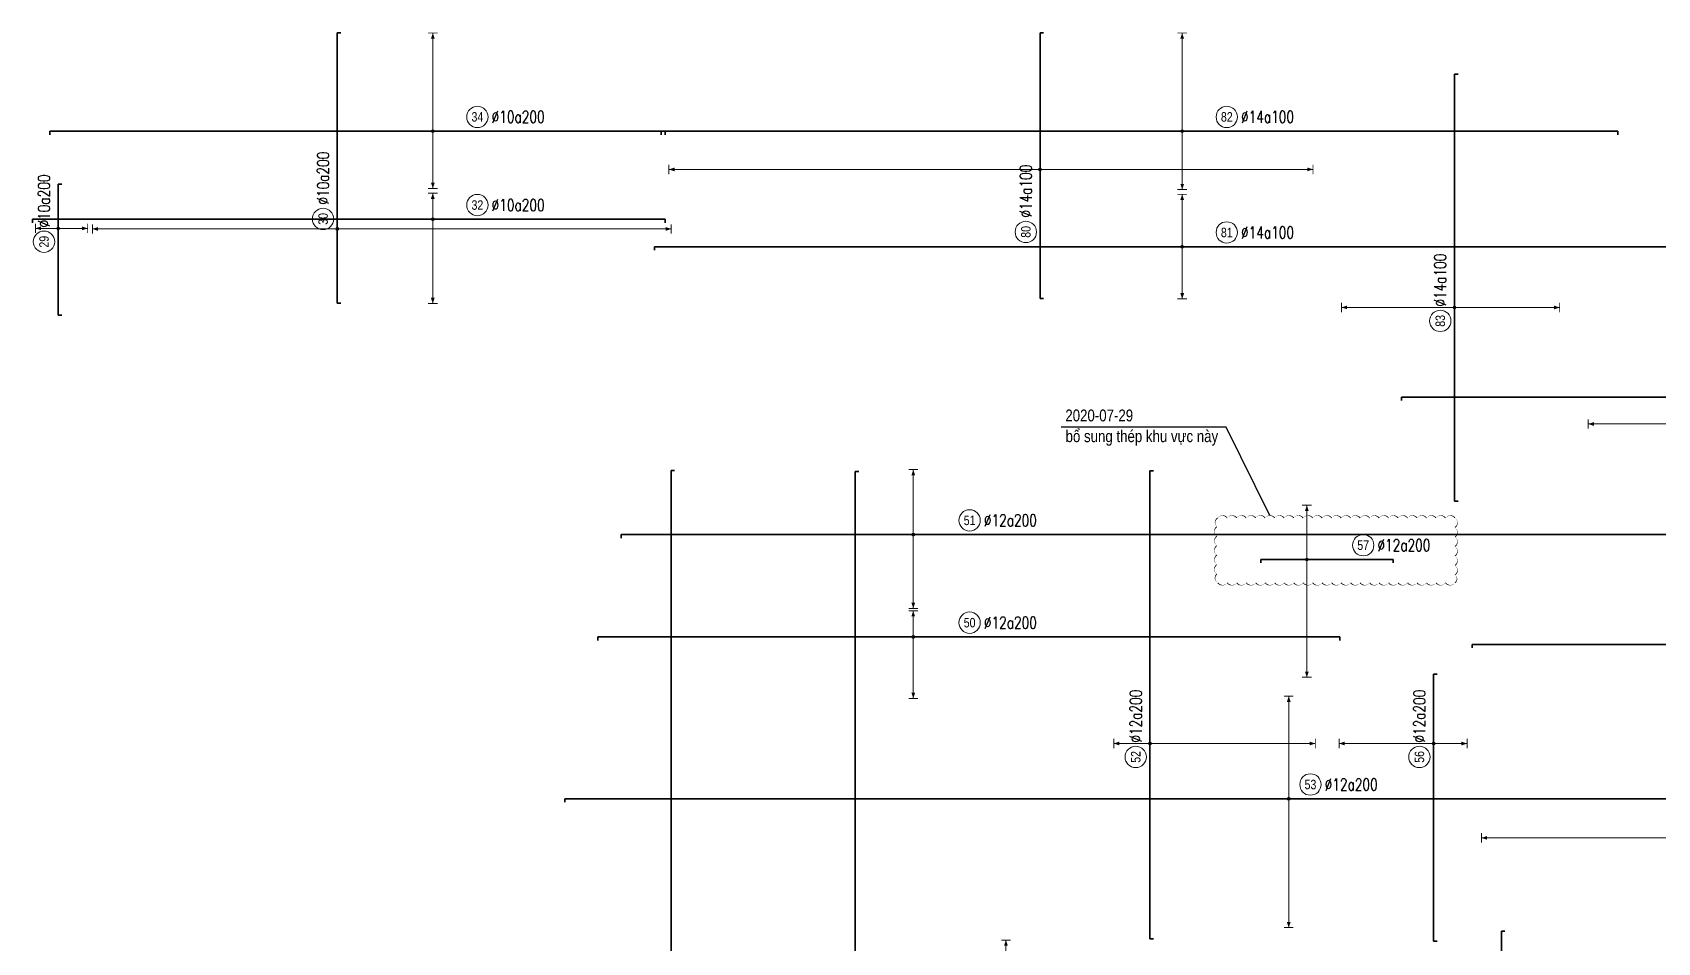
# Model space of a CAD drawing. Header units: millimetres. Extents: x -24156 to 1128921, y -12387 to 212709.
# Drawn here: x 96176 to 164673, y 27770 to 66120 of the extents above; entities that cross this region are included whole.
import ezdxf
from ezdxf.enums import TextEntityAlignment as Align

# ---------------------------------------------------------------- set-up
doc = ezdxf.new("R2010")
doc.units = ezdxf.units.MM
doc.header["$MEASUREMENT"] = 0
doc.layers.add('2020-07-29', color=1, linetype='Continuous', plot=False)
for name, color, linetype, lineweight in [('NDC_S_DIM', 1, 'Continuous', 9), ('NDC_S_REBAR', 4, 'Continuous', 35), ('NDC_S_VN TEXT', 7, 'Continuous', 20)]:
    doc.layers.add(name, color=color, linetype=linetype, lineweight=lineweight)
doc.styles.add('ARIAL', font='arial.ttf', dxfattribs={"width": 0.8})
doc.styles.add('NDC_ROMANS', font='romans.shx', dxfattribs={"width": 0.8})
doc.styles.add('NDC_VIE TXT', font='arial.ttf', dxfattribs={"width": 0.8})

# ---------------------------------------------------------------- blocks, each defined once
blk = doc.blocks.new('*U16')
h = blk.add_hatch(color=6)
edge = h.paths.add_edge_path()
edge.add_arc((-2.99, 0), 0.3, 0, 360)
at = {"layer": 'NDC_S_DIM', "color": 8}
for q in [(-2.99, 21.07), (-2.99, -20.29)]:
    blk.add_line((-2.99, 0), q, dxfattribs=at)
for points in [[(-3.99, 21.07, 0.2, 0.2, 0), (-1.99, 21.07, 0, 0, 0)], [(-3.99, -20.29, 0.2, 0.2, 0), (-1.99, -20.29, 0, 0, 0)]]:
    blk.add_lwpolyline(points, format="xyseb", dxfattribs=at)
at = {"layer": 'NDC_S_DIM'}
blk.add_circle((2.1, 3), 2.25, dxfattribs=at)
at = {"layer": 'NDC_S_DIM', "color": 6}
blk.add_circle((-2.99, 0), 0.3, dxfattribs=at)
at = {"layer": 'NDC_S_DIM', "color": 8}
for points in [[(-3.39, 19.87), (-2.99, 21.07), (-2.59, 19.87)], [(-3.39, -19.09), (-2.99, -20.29), (-2.59, -19.09)]]:
    blk.add_solid(points, dxfattribs=at)
at = {"layer": 'NDC_S_REBAR'}
for p, q in [((0, 0), (-95.85, 0)), ((-95.85, 0), (-95.85, -0.75)), ((0, 0), (20.87, 0)), ((20.87, 0), (20.87, -0.75)), ((-95.85, -0.75), (-95.85, -0.75)), ((20.87, -0.75), (20.87, -0.75))]:
    blk.add_line(p, q, dxfattribs=at)
at = {"layer": 'NDC_S_VN TEXT', "style": 'ARIAL', "width": 0.8}
blk.add_attdef('KHT', text='', height=2, dxfattribs=at).set_placement((2.1, 3), align=Align.MIDDLE_CENTER)
at = {"layer": 'NDC_S_VN TEXT', "color": 3, "style": 'NDC_ROMANS', "width": 0.75}
blk.add_attdef('DKT', (5.1, 1.75), '', height=2.5, dxfattribs=at)
blk = doc.blocks.new('*U18')
h = blk.add_hatch(color=6)
edge = h.paths.add_edge_path()
edge.add_arc((-2.48, 0), 0.3, 0, 360)
at = {"layer": 'NDC_S_DIM', "color": 8}
for q in [(-2.48, 21.61), (-2.48, -27.14)]:
    blk.add_line((-2.48, 0), q, dxfattribs=at)
for points in [[(-3.48, 21.61, 0.2, 0.2, 0), (-1.48, 21.61, 0, 0, 0)], [(-3.48, -27.14, 0.2, 0.2, 0), (-1.48, -27.14, 0, 0, 0)]]:
    blk.add_lwpolyline(points, format="xyseb", dxfattribs=at)
at = {"layer": 'NDC_S_DIM'}
blk.add_circle((2.1, 3), 2.25, dxfattribs=at)
at = {"layer": 'NDC_S_DIM', "color": 6}
blk.add_circle((-2.48, 0), 0.3, dxfattribs=at)
at = {"layer": 'NDC_S_DIM', "color": 8}
for points in [[(-2.88, 20.41), (-2.48, 21.61), (-2.08, 20.41)], [(-2.88, -25.94), (-2.48, -27.14), (-2.08, -25.94)]]:
    blk.add_solid(points, dxfattribs=at)
at = {"layer": 'NDC_S_REBAR'}
for p, q in [((0, 0), (-155.02, 0)), ((-155.02, 0), (-155.02, -0.75)), ((0, 0), (212.54, 0)), ((-155.02, -0.75), (-155.02, -0.75))]:
    blk.add_line(p, q, dxfattribs=at)
at = {"layer": 'NDC_S_VN TEXT', "style": 'ARIAL', "width": 0.8}
blk.add_attdef('KHT', text='', height=2, dxfattribs=at).set_placement((2.1, 3), align=Align.MIDDLE_CENTER)
at = {"layer": 'NDC_S_VN TEXT', "color": 3, "style": 'NDC_ROMANS', "width": 0.75}
blk.add_attdef('DKT', (5.1, 1.75), '', height=2.5, dxfattribs=at)
blk = doc.blocks.new('*U19')
h = blk.add_hatch(color=6)
edge = h.paths.add_edge_path()
edge.add_arc((-2.48, 0), 0.3, 0, 360)
at = {"layer": 'NDC_S_DIM', "color": 8}
for q in [(-2.48, 5.51), (-2.48, -12.95)]:
    blk.add_line((-2.48, 0), q, dxfattribs=at)
for points in [[(-3.48, 5.51, 0.2, 0.2, 0), (-1.48, 5.51, 0, 0, 0)], [(-3.48, -12.95, 0.2, 0.2, 0), (-1.48, -12.95, 0, 0, 0)]]:
    blk.add_lwpolyline(points, format="xyseb", dxfattribs=at)
at = {"layer": 'NDC_S_DIM'}
blk.add_circle((9.4, 3), 2.25, dxfattribs=at)
at = {"layer": 'NDC_S_DIM', "color": 6}
blk.add_circle((-2.48, 0), 0.3, dxfattribs=at)
at = {"layer": 'NDC_S_DIM', "color": 8}
for points in [[(-2.88, 4.31), (-2.48, 5.51), (-2.08, 4.31)], [(-2.88, -11.75), (-2.48, -12.95), (-2.08, -11.75)]]:
    blk.add_solid(points, dxfattribs=at)
at = {"layer": 'NDC_S_REBAR'}
for p, q in [((0, 0), (-68.94, 0)), ((-68.94, 0), (-68.94, -0.75)), ((0, 0), (87.44, 0)), ((87.44, 0), (87.44, -0.75)), ((-68.94, -0.75), (-68.94, -0.75)), ((87.44, -0.75), (87.44, -0.75))]:
    blk.add_line(p, q, dxfattribs=at)
at = {"layer": 'NDC_S_VN TEXT', "style": 'ARIAL', "width": 0.8}
blk.add_attdef('KHT', text='', height=2, dxfattribs=at).set_placement((9.4, 3), align=Align.MIDDLE_CENTER)
at = {"layer": 'NDC_S_VN TEXT', "color": 3, "style": 'NDC_ROMANS', "width": 0.75}
blk.add_attdef('DKT', (12.4, 1.75), '', height=2.5, dxfattribs=at)
blk = doc.blocks.new('*U20')
h = blk.add_hatch(color=6)
edge = h.paths.add_edge_path()
edge.add_arc((-2.48, 0), 0.3, 0, 360)
at = {"layer": 'NDC_S_DIM', "color": 8}
for q in [(-2.48, 7.09), (-2.48, -6.91)]:
    blk.add_line((-2.48, 0), q, dxfattribs=at)
for points in [[(-3.48, 7.09, 0.2, 0.2, 0), (-1.48, 7.09, 0, 0, 0)], [(-3.48, -6.91, 0.2, 0.2, 0), (-1.48, -6.91, 0, 0, 0)]]:
    blk.add_lwpolyline(points, format="xyseb", dxfattribs=at)
at = {"layer": 'NDC_S_DIM'}
blk.add_circle((9.4, 3), 2.25, dxfattribs=at)
at = {"layer": 'NDC_S_DIM', "color": 6}
blk.add_circle((-2.48, 0), 0.3, dxfattribs=at)
at = {"layer": 'NDC_S_DIM', "color": 8}
for points in [[(-2.88, 5.89), (-2.48, 7.09), (-2.08, 5.89)], [(-2.88, -5.71), (-2.48, -6.91), (-2.08, -5.71)]]:
    blk.add_solid(points, dxfattribs=at)
at = {"layer": 'NDC_S_REBAR'}
for p, q in [((0, 0), (-93.37, 0)), ((-93.37, 0), (-93.37, -0.75)), ((0, 0), (38.9, 0)), ((38.9, 0), (38.9, -0.75)), ((-93.37, -0.75), (-93.37, -0.75)), ((38.9, -0.75), (38.9, -0.75))]:
    blk.add_line(p, q, dxfattribs=at)
at = {"layer": 'NDC_S_VN TEXT', "style": 'ARIAL', "width": 0.8}
blk.add_attdef('KHT', text='', height=2, dxfattribs=at).set_placement((9.4, 3), align=Align.MIDDLE_CENTER)
at = {"layer": 'NDC_S_VN TEXT', "color": 3, "style": 'NDC_ROMANS', "width": 0.75}
blk.add_attdef('DKT', (12.4, 1.75), '', height=2.5, dxfattribs=at)
blk = doc.blocks.new('*U21')
h = blk.add_hatch(color=6)
edge = h.paths.add_edge_path()
edge.add_arc((3.66, 0), 0.3, 0, 360)
at = {"layer": 'NDC_S_DIM', "color": 8}
for q in [(3.66, 33.71), (3.66, -33.21)]:
    blk.add_line((3.66, 0), q, dxfattribs=at)
for points in [[(2.66, 33.71, 0.2, 0.2, 0), (4.66, 33.71, 0, 0, 0)], [(2.66, -33.21, 0.2, 0.2, 0), (4.66, -33.21, 0, 0, 0)]]:
    blk.add_lwpolyline(points, format="xyseb", dxfattribs=at)
at = {"layer": 'NDC_S_DIM'}
blk.add_circle((9.4, 3), 2.25, dxfattribs=at)
at = {"layer": 'NDC_S_DIM', "color": 6}
blk.add_circle((3.66, 0), 0.3, dxfattribs=at)
at = {"layer": 'NDC_S_DIM', "color": 8}
for points in [[(3.26, 32.51), (3.66, 33.71), (4.06, 32.51)], [(3.26, -32.01), (3.66, -33.21), (4.06, -32.01)]]:
    blk.add_solid(points, dxfattribs=at)
at = {"layer": 'NDC_S_REBAR'}
for p, q in [((0, 0), (-108.26, 0)), ((-108.26, 0), (-108.26, -0.75)), ((0, 0), (38.63, 0)), ((38.63, 0), (38.63, -0.75)), ((-108.26, -0.75), (-108.26, -0.75)), ((38.63, -0.75), (38.63, -0.75))]:
    blk.add_line(p, q, dxfattribs=at)
at = {"layer": 'NDC_S_VN TEXT', "style": 'ARIAL', "width": 0.8}
blk.add_attdef('KHT', text='', height=2, dxfattribs=at).set_placement((9.4, 3), align=Align.MIDDLE_CENTER)
at = {"layer": 'NDC_S_VN TEXT', "color": 3, "style": 'NDC_ROMANS', "width": 0.75}
blk.add_attdef('DKT', (12.4, 1.75), '', height=2.5, dxfattribs=at)
blk = doc.blocks.new('*U22')
h = blk.add_hatch(color=6)
edge = h.paths.add_edge_path()
edge.add_arc((0, 0), 0.3, 0, 360)
at = {"layer": 'NDC_S_DIM', "color": 8}
for q in [(0, 11.04), (0, -10.96)]:
    blk.add_line((0, 0), q, dxfattribs=at)
for points in [[(-1, 11.04, 0.2, 0.2, 0), (1, 11.04, 0, 0, 0)], [(-1, -10.96, 0.2, 0.2, 0), (1, -10.96, 0, 0, 0)]]:
    blk.add_lwpolyline(points, format="xyseb", dxfattribs=at)
at = {"layer": 'NDC_S_DIM'}
blk.add_circle((9.4, 3), 2.25, dxfattribs=at)
at = {"layer": 'NDC_S_DIM', "color": 6}
blk.add_circle((0, 0), 0.3, dxfattribs=at)
at = {"layer": 'NDC_S_DIM', "color": 8}
for points in [[(-0.4, 9.84), (0, 11.04), (0.4, 9.84)], [(-0.4, -9.76), (0, -10.96), (0.4, -9.76)]]:
    blk.add_solid(points, dxfattribs=at)
at = {"layer": 'NDC_S_REBAR'}
for p, q in [((0, 0), (-111.21, 0)), ((-111.21, 0), (-111.21, -0.75)), ((0, 0), (164.82, 0)), ((164.82, 0), (164.82, -0.75)), ((-111.21, -0.75), (-111.21, -0.75)), ((164.82, -0.75), (164.82, -0.75))]:
    blk.add_line(p, q, dxfattribs=at)
at = {"layer": 'NDC_S_VN TEXT', "style": 'ARIAL', "width": 0.8}
blk.add_attdef('KHT', text='', height=2, dxfattribs=at).set_placement((9.4, 3), align=Align.MIDDLE_CENTER)
at = {"layer": 'NDC_S_VN TEXT', "color": 3, "style": 'NDC_ROMANS', "width": 0.75}
blk.add_attdef('DKT', (12.4, 1.75), '', height=2.5, dxfattribs=at)
blk = doc.blocks.new('*U23')
h = blk.add_hatch(color=6)
edge = h.paths.add_edge_path()
edge.add_arc((0, 0), 0.3, 0, 360)
at = {"layer": 'NDC_S_DIM', "color": 8}
for q in [(0, 20.68), (0, -12.32)]:
    blk.add_line((0, 0), q, dxfattribs=at)
for points in [[(-1, 20.68, 0.2, 0.2, 0), (1, 20.68, 0, 0, 0)], [(-1, -12.32, 0.2, 0.2, 0), (1, -12.32, 0, 0, 0)]]:
    blk.add_lwpolyline(points, format="xyseb", dxfattribs=at)
at = {"layer": 'NDC_S_DIM'}
blk.add_circle((9.4, 3), 2.25, dxfattribs=at)
at = {"layer": 'NDC_S_DIM', "color": 6}
blk.add_circle((0, 0), 0.3, dxfattribs=at)
at = {"layer": 'NDC_S_DIM', "color": 8}
for points in [[(-0.4, 19.48), (0, 20.68), (0.4, 19.48)], [(-0.4, -11.12), (0, -12.32), (0.4, -11.12)]]:
    blk.add_solid(points, dxfattribs=at)
at = {"layer": 'NDC_S_REBAR'}
for p, q in [((0, 0), (-109.83, 0)), ((-109.83, 0), (-109.83, -0.75)), ((0, 0), (91.81, 0)), ((91.81, 0), (91.81, -0.75)), ((-109.83, -0.75), (-109.83, -0.75)), ((91.81, -0.75), (91.81, -0.75))]:
    blk.add_line(p, q, dxfattribs=at)
at = {"layer": 'NDC_S_VN TEXT', "style": 'ARIAL', "width": 0.8}
blk.add_attdef('KHT', text='', height=2, dxfattribs=at).set_placement((9.4, 3), align=Align.MIDDLE_CENTER)
at = {"layer": 'NDC_S_VN TEXT', "color": 3, "style": 'NDC_ROMANS', "width": 0.75}
blk.add_attdef('DKT', (12.4, 1.75), '', height=2.5, dxfattribs=at)
blk = doc.blocks.new('*U24')
h = blk.add_hatch(color=6)
edge = h.paths.add_edge_path()
edge.add_arc((0, 0), 0.3, 0, 360)
at = {"layer": 'NDC_S_DIM', "color": 8}
for q in [(0, 20.68), (0, -12.07)]:
    blk.add_line((0, 0), q, dxfattribs=at)
for points in [[(-1, 20.68, 0.2, 0.2, 0), (1, 20.68, 0, 0, 0)], [(-1, -12.07, 0.2, 0.2, 0), (1, -12.07, 0, 0, 0)]]:
    blk.add_lwpolyline(points, format="xyseb", dxfattribs=at)
at = {"layer": 'NDC_S_DIM'}
blk.add_circle((9.4, 3), 2.25, dxfattribs=at)
at = {"layer": 'NDC_S_DIM', "color": 6}
blk.add_circle((0, 0), 0.3, dxfattribs=at)
at = {"layer": 'NDC_S_DIM', "color": 8}
for points in [[(-0.4, 19.48), (0, 20.68), (0.4, 19.48)], [(-0.4, -10.87), (0, -12.07), (0.4, -10.87)]]:
    blk.add_solid(points, dxfattribs=at)
at = {"layer": 'NDC_S_REBAR'}
for p, q in [((0, 0), (-80.72, 0)), ((-80.72, 0), (-80.72, -0.75)), ((0, 0), (48.99, 0)), ((48.99, 0), (48.99, -0.75)), ((-80.72, -0.75), (-80.72, -0.75)), ((48.99, -0.75), (48.99, -0.75))]:
    blk.add_line(p, q, dxfattribs=at)
at = {"layer": 'NDC_S_VN TEXT', "style": 'ARIAL', "width": 0.8}
blk.add_attdef('KHT', text='', height=2, dxfattribs=at).set_placement((9.4, 3), align=Align.MIDDLE_CENTER)
at = {"layer": 'NDC_S_VN TEXT', "color": 3, "style": 'NDC_ROMANS', "width": 0.75}
blk.add_attdef('DKT', (12.4, 1.75), '', height=2.5, dxfattribs=at)
blk = doc.blocks.new('*U27')
h = blk.add_hatch(color=6)
edge = h.paths.add_edge_path()
edge.add_arc((-4.94, 0), 0.3, 0, 360)
at = {"layer": 'NDC_S_DIM', "color": 8}
for q in [(-4.94, 51.62), (-4.94, -70.39)]:
    blk.add_line((-4.94, 0), q, dxfattribs=at)
for points in [[(-5.94, 51.62, 0.2, 0.2, 0), (-3.94, 51.62, 0, 0, 0)], [(-5.94, -70.39, 0.2, 0.2, 0), (-3.94, -70.39, 0, 0, 0)]]:
    blk.add_lwpolyline(points, format="xyseb", dxfattribs=at)
at = {"layer": 'NDC_S_DIM'}
blk.add_circle((-2.82, 3), 2.25, dxfattribs=at)
at = {"layer": 'NDC_S_DIM', "color": 6}
blk.add_circle((-4.94, 0), 0.3, dxfattribs=at)
at = {"layer": 'NDC_S_DIM', "color": 8}
for points in [[(-5.34, 50.42), (-4.94, 51.62), (-4.54, 50.42)], [(-5.34, -69.19), (-4.94, -70.39), (-4.54, -69.19)]]:
    blk.add_solid(points, dxfattribs=at)
at = {"layer": 'NDC_S_REBAR'}
for p, q in [((0, 0), (-20.56, 0)), ((-20.56, 0), (-20.56, -0.75)), ((0, 0), (36.4, 0)), ((36.4, 0), (36.4, -0.75)), ((-20.56, -0.75), (-20.56, -0.75)), ((36.4, -0.75), (36.4, -0.75))]:
    blk.add_line(p, q, dxfattribs=at)
at = {"layer": 'NDC_S_VN TEXT', "style": 'ARIAL', "width": 0.8}
blk.add_attdef('KHT', text='', height=2, dxfattribs=at).set_placement((-2.82, 3), align=Align.MIDDLE_CENTER)
at = {"layer": 'NDC_S_VN TEXT', "color": 3, "style": 'NDC_ROMANS', "width": 0.75}
blk.add_attdef('DKT', (0.18, 1.75), '', height=2.5, dxfattribs=at)
blk = doc.blocks.new('*U28')
h = blk.add_hatch(color=6)
edge = h.paths.add_edge_path()
edge.add_arc((5.11, 0), 0.3, 0, 360)
at = {"layer": 'NDC_S_DIM', "color": 8}
for q in [(5.11, 78.23), (5.11, -57.52)]:
    blk.add_line((5.11, 0), q, dxfattribs=at)
for points in [[(4.11, 78.23, 0.2, 0.2, 0), (6.11, 78.23, 0, 0, 0)], [(4.11, -57.52, 0.2, 0.2, 0), (6.11, -57.52, 0, 0, 0)]]:
    blk.add_lwpolyline(points, format="xyseb", dxfattribs=at)
at = {"layer": 'NDC_S_DIM'}
blk.add_circle((-8.05, 3), 2.25, dxfattribs=at)
at = {"layer": 'NDC_S_DIM', "color": 6}
blk.add_circle((5.11, 0), 0.3, dxfattribs=at)
at = {"layer": 'NDC_S_DIM', "color": 8}
for points in [[(4.71, 77.03), (5.11, 78.23), (5.51, 77.03)], [(4.71, -56.32), (5.11, -57.52), (5.51, -56.32)]]:
    blk.add_solid(points, dxfattribs=at)
at = {"layer": 'NDC_S_REBAR'}
for p, q in [((0, 0), (-22.11, 0)), ((-22.11, 0), (-22.11, -0.75)), ((0, 0), (33.9, 0)), ((33.9, 0), (33.9, -0.75)), ((-22.11, -0.75), (-22.11, -0.75)), ((33.9, -0.75), (33.9, -0.75))]:
    blk.add_line(p, q, dxfattribs=at)
at = {"layer": 'NDC_S_VN TEXT', "style": 'ARIAL', "width": 0.8}
blk.add_attdef('KHT', text='', height=2, dxfattribs=at).set_placement((-8.05, 3), align=Align.MIDDLE_CENTER)
at = {"layer": 'NDC_S_VN TEXT', "color": 3, "style": 'NDC_ROMANS', "width": 0.75}
blk.add_attdef('DKT', (-5.05, 1.75), '', height=2.5, dxfattribs=at)
blk = doc.blocks.new('*U29')
h = blk.add_hatch(color=6)
edge = h.paths.add_edge_path()
edge.add_arc((0, 0), 0.3, 0, 360)
at = {"layer": 'NDC_S_DIM', "color": 8}
for q in [(0, 20.45), (0, -24.8)]:
    blk.add_line((0, 0), q, dxfattribs=at)
for points in [[(-1, 20.45, 0.2, 0.2, 0), (1, 20.45, 0, 0, 0)], [(-1, -24.8, 0.2, 0.2, 0), (1, -24.8, 0, 0, 0)]]:
    blk.add_lwpolyline(points, format="xyseb", dxfattribs=at)
at = {"layer": 'NDC_S_DIM'}
blk.add_circle((-2.82, 3), 2.25, dxfattribs=at)
at = {"layer": 'NDC_S_DIM', "color": 6}
blk.add_circle((0, 0), 0.3, dxfattribs=at)
at = {"layer": 'NDC_S_DIM', "color": 8}
for points in [[(-0.4, 19.25), (0, 20.45), (0.4, 19.25)], [(-0.4, -23.6), (0, -24.8), (0.4, -23.6)]]:
    blk.add_solid(points, dxfattribs=at)
at = {"layer": 'NDC_S_REBAR'}
for p, q in [((0, 0), (-68.72, 0)), ((-68.72, 0), (-68.72, -0.75)), ((0, 0), (133.73, 0)), ((133.73, 0), (133.73, -0.75)), ((-68.72, -0.75), (-68.72, -0.75)), ((133.73, -0.75), (133.73, -0.75))]:
    blk.add_line(p, q, dxfattribs=at)
at = {"layer": 'NDC_S_VN TEXT', "style": 'ARIAL', "width": 0.8}
blk.add_attdef('KHT', text='', height=2, dxfattribs=at).set_placement((-2.82, 3), align=Align.MIDDLE_CENTER)
at = {"layer": 'NDC_S_VN TEXT', "color": 3, "style": 'NDC_ROMANS', "width": 0.75}
blk.add_attdef('DKT', (0.18, 1.75), '', height=2.5, dxfattribs=at)
blk = doc.blocks.new('*U30')
h = blk.add_hatch(color=6)
edge = h.paths.add_edge_path()
edge.add_arc((0, 0), 0.3, 0, 360)
at = {"layer": 'NDC_S_DIM', "color": 8}
for q in [(0, 10.52), (0, -54.98)]:
    blk.add_line((0, 0), q, dxfattribs=at)
for points in [[(-1, 10.52, 0.2, 0.2, 0), (1, 10.52, 0, 0, 0)], [(-1, -54.98, 0.2, 0.2, 0), (1, -54.98, 0, 0, 0)]]:
    blk.add_lwpolyline(points, format="xyseb", dxfattribs=at)
at = {"layer": 'NDC_S_DIM'}
blk.add_circle((-2.82, 3), 2.25, dxfattribs=at)
at = {"layer": 'NDC_S_DIM', "color": 6}
blk.add_circle((0, 0), 0.3, dxfattribs=at)
at = {"layer": 'NDC_S_DIM', "color": 8}
for points in [[(-0.4, 9.32), (0, 10.52), (0.4, 9.32)], [(-0.4, -53.78), (0, -54.98), (0.4, -53.78)]]:
    blk.add_solid(points, dxfattribs=at)
at = {"layer": 'NDC_S_REBAR'}
for p, q in [((0, 0), (-68.75, 0)), ((-68.75, 0), (-68.75, -0.75)), ((0, 0), (133.52, 0)), ((133.52, 0), (133.52, -0.75)), ((-68.75, -0.75), (-68.75, -0.75)), ((133.52, -0.75), (133.52, -0.75))]:
    blk.add_line(p, q, dxfattribs=at)
at = {"layer": 'NDC_S_VN TEXT', "style": 'ARIAL', "width": 0.8}
blk.add_attdef('KHT', text='', height=2, dxfattribs=at).set_placement((-2.82, 3), align=Align.MIDDLE_CENTER)
at = {"layer": 'NDC_S_VN TEXT', "color": 3, "style": 'NDC_ROMANS', "width": 0.75}
blk.add_attdef('DKT', (0.18, 1.75), '', height=2.5, dxfattribs=at)
blk = doc.blocks.new('*U31')
h = blk.add_hatch(color=6)
edge = h.paths.add_edge_path()
edge.add_arc((0, 0), 0.3, 0, 360)
at = {"layer": 'NDC_S_DIM', "color": 8}
for q in [(0, 7.65), (0, -34.85)]:
    blk.add_line((0, 0), q, dxfattribs=at)
for points in [[(-1, 7.65, 0.2, 0.2, 0), (1, 7.65, 0, 0, 0)], [(-1, -34.85, 0.2, 0.2, 0), (1, -34.85, 0, 0, 0)]]:
    blk.add_lwpolyline(points, format="xyseb", dxfattribs=at)
at = {"layer": 'NDC_S_DIM'}
blk.add_circle((-2.82, 3), 2.25, dxfattribs=at)
at = {"layer": 'NDC_S_DIM', "color": 6}
blk.add_circle((0, 0), 0.3, dxfattribs=at)
at = {"layer": 'NDC_S_DIM', "color": 8}
for points in [[(-0.4, 6.45), (0, 7.65), (0.4, 6.45)], [(-0.4, -33.65), (0, -34.85), (0.4, -33.65)]]:
    blk.add_solid(points, dxfattribs=at)
at = {"layer": 'NDC_S_REBAR'}
for p, q in [((0, 0), (-41.18, 0)), ((-41.18, 0), (-41.18, -0.75)), ((0, 0), (57.43, 0)), ((57.43, 0), (57.43, -0.75)), ((-41.18, -0.75), (-41.18, -0.75)), ((57.43, -0.75), (57.43, -0.75))]:
    blk.add_line(p, q, dxfattribs=at)
at = {"layer": 'NDC_S_VN TEXT', "style": 'ARIAL', "width": 0.8}
blk.add_attdef('KHT', text='', height=2, dxfattribs=at).set_placement((-2.82, 3), align=Align.MIDDLE_CENTER)
at = {"layer": 'NDC_S_VN TEXT', "color": 3, "style": 'NDC_ROMANS', "width": 0.75}
blk.add_attdef('DKT', (0.18, 1.75), '', height=2.5, dxfattribs=at)
blk = doc.blocks.new('*U32')
h = blk.add_hatch(color=6)
edge = h.paths.add_edge_path()
edge.add_arc((0, 0), 0.3, 0, 360)
at = {"layer": 'NDC_S_DIM', "color": 8}
for q in [(0, 19.93), (0, -7.07)]:
    blk.add_line((0, 0), q, dxfattribs=at)
for points in [[(-1, 19.93, 0.2, 0.2, 0), (1, 19.93, 0, 0, 0)], [(-1, -7.07, 0.2, 0.2, 0), (1, -7.07, 0, 0, 0)]]:
    blk.add_lwpolyline(points, format="xyseb", dxfattribs=at)
at = {"layer": 'NDC_S_DIM'}
blk.add_circle((-2.82, 3), 2.25, dxfattribs=at)
at = {"layer": 'NDC_S_DIM', "color": 6}
blk.add_circle((0, 0), 0.3, dxfattribs=at)
at = {"layer": 'NDC_S_DIM', "color": 8}
for points in [[(-0.4, 18.73), (0, 19.93), (0.4, 18.73)], [(-0.4, -5.87), (0, -7.07), (0.4, -5.87)]]:
    blk.add_solid(points, dxfattribs=at)
at = {"layer": 'NDC_S_REBAR'}
for p, q in [((0, 0), (-41.68, 0)), ((-41.68, 0), (-41.68, -0.75)), ((0, 0), (14.62, 0)), ((14.62, 0), (14.62, -0.75)), ((-41.68, -0.75), (-41.68, -0.75)), ((14.62, -0.75), (14.62, -0.75))]:
    blk.add_line(p, q, dxfattribs=at)
at = {"layer": 'NDC_S_VN TEXT', "style": 'ARIAL', "width": 0.8}
blk.add_attdef('KHT', text='', height=2, dxfattribs=at).set_placement((-2.82, 3), align=Align.MIDDLE_CENTER)
at = {"layer": 'NDC_S_VN TEXT', "color": 3, "style": 'NDC_ROMANS', "width": 0.75}
blk.add_attdef('DKT', (0.18, 1.75), '', height=2.5, dxfattribs=at)
blk = doc.blocks.new('*U40')
h = blk.add_hatch(color=6)
edge = h.paths.add_edge_path()
edge.add_arc((0, 0), 0.3, 0, 360)
at = {"layer": 'NDC_S_DIM', "color": 8}
for q in [(0, 63.54), (0, -66.71)]:
    blk.add_line((0, 0), q, dxfattribs=at)
for points in [[(-1, 63.54, 0.2, 0.2, 0), (1, 63.54, 0, 0, 0)], [(-1, -66.71, 0.2, 0.2, 0), (1, -66.71, 0, 0, 0)]]:
    blk.add_lwpolyline(points, format="xyseb", dxfattribs=at)
at = {"layer": 'NDC_S_DIM'}
blk.add_circle((-2.82, 3), 2.25, dxfattribs=at)
at = {"layer": 'NDC_S_DIM', "color": 6}
blk.add_circle((0, 0), 0.3, dxfattribs=at)
at = {"layer": 'NDC_S_DIM', "color": 8}
for points in [[(-0.4, 62.34), (0, 63.54), (0.4, 62.34)], [(-0.4, -65.51), (0, -66.71), (0.4, -65.51)]]:
    blk.add_solid(points, dxfattribs=at)
at = {"layer": 'NDC_S_REBAR'}
for p, q in [((0, 0), (-21.79, 0)), ((-21.79, 0), (-21.79, -0.75)), ((0, 0), (64.63, 0)), ((64.63, 0), (64.63, -0.75)), ((-21.79, -0.75), (-21.79, -0.75)), ((64.63, -0.75), (64.63, -0.75))]:
    blk.add_line(p, q, dxfattribs=at)
at = {"layer": 'NDC_S_VN TEXT', "style": 'ARIAL', "width": 0.8}
blk.add_attdef('KHT', text='', height=2, dxfattribs=at).set_placement((-2.82, 3), align=Align.MIDDLE_CENTER)
at = {"layer": 'NDC_S_VN TEXT', "color": 3, "style": 'NDC_ROMANS', "width": 0.75}
blk.add_attdef('DKT', (0.18, 1.75), '', height=2.5, dxfattribs=at)
blk = doc.blocks.new('*U41')
h = blk.add_hatch(color=6)
edge = h.paths.add_edge_path()
edge.add_arc((0, 0), 0.3, 0, 360)
at = {"layer": 'NDC_S_DIM', "color": 8}
for q in [(0, 38.68), (0, -69.07)]:
    blk.add_line((0, 0), q, dxfattribs=at)
for points in [[(-1, 38.68, 0.2, 0.2, 0), (1, 38.68, 0, 0, 0)], [(-1, -69.07, 0.2, 0.2, 0), (1, -69.07, 0, 0, 0)]]:
    blk.add_lwpolyline(points, format="xyseb", dxfattribs=at)
at = {"layer": 'NDC_S_DIM'}
blk.add_circle((-2.82, 3), 2.25, dxfattribs=at)
at = {"layer": 'NDC_S_DIM', "color": 6}
blk.add_circle((0, 0), 0.3, dxfattribs=at)
at = {"layer": 'NDC_S_DIM', "color": 8}
for points in [[(-0.4, 37.48), (0, 38.68), (0.4, 37.48)], [(-0.4, -67.87), (0, -69.07), (0.4, -67.87)]]:
    blk.add_solid(points, dxfattribs=at)
at = {"layer": 'NDC_S_REBAR'}
for p, q in [((0, 0), (-25.9, 0)), ((-25.9, 0), (-25.9, -0.75)), ((0, 0), (50.34, 0)), ((50.34, 0), (50.34, -0.75)), ((-25.9, -0.75), (-25.9, -0.75)), ((50.34, -0.75), (50.34, -0.75))]:
    blk.add_line(p, q, dxfattribs=at)
at = {"layer": 'NDC_S_VN TEXT', "style": 'ARIAL', "width": 0.8}
blk.add_attdef('KHT', text='', height=2, dxfattribs=at).set_placement((-2.82, 3), align=Align.MIDDLE_CENTER)
at = {"layer": 'NDC_S_VN TEXT', "color": 3, "style": 'NDC_ROMANS', "width": 0.75}
blk.add_attdef('DKT', (0.18, 1.75), '', height=2.5, dxfattribs=at)
blk = doc.blocks.new('*U42')
h = blk.add_hatch(color=6)
edge = h.paths.add_edge_path()
edge.add_arc((0, 0), 0.3, 0, 360)
at = {"layer": 'NDC_S_DIM', "color": 8}
for q in [(0, 23.83), (0, -22.17)]:
    blk.add_line((0, 0), q, dxfattribs=at)
for points in [[(-1, 23.83, 0.2, 0.2, 0), (1, 23.83, 0, 0, 0)], [(-1, -22.17, 0.2, 0.2, 0), (1, -22.17, 0, 0, 0)]]:
    blk.add_lwpolyline(points, format="xyseb", dxfattribs=at)
at = {"layer": 'NDC_S_DIM'}
blk.add_circle((-2.82, 3), 2.25, dxfattribs=at)
at = {"layer": 'NDC_S_DIM', "color": 6}
blk.add_circle((0, 0), 0.3, dxfattribs=at)
at = {"layer": 'NDC_S_DIM', "color": 8}
for points in [[(-0.4, 22.63), (0, 23.83), (0.4, 22.63)], [(-0.4, -20.97), (0, -22.17), (0.4, -20.97)]]:
    blk.add_solid(points, dxfattribs=at)
at = {"layer": 'NDC_S_REBAR'}
for p, q in [((0, 0), (-40.82, 0)), ((-40.82, 0), (-40.82, -0.75)), ((0, 0), (49.17, 0)), ((49.17, 0), (49.17, -0.75)), ((-40.82, -0.75), (-40.82, -0.75)), ((49.17, -0.75), (49.17, -0.75))]:
    blk.add_line(p, q, dxfattribs=at)
at = {"layer": 'NDC_S_VN TEXT', "style": 'ARIAL', "width": 0.8}
blk.add_attdef('KHT', text='', height=2, dxfattribs=at).set_placement((-2.82, 3), align=Align.MIDDLE_CENTER)
at = {"layer": 'NDC_S_VN TEXT', "color": 3, "style": 'NDC_ROMANS', "width": 0.75}
blk.add_attdef('DKT', (0.18, 1.75), '', height=2.5, dxfattribs=at)
blk = doc.blocks.new('*U43')
h = blk.add_hatch(color=6)
edge = h.paths.add_edge_path()
edge.add_arc((0, 0), 0.3, 0, 360)
at = {"layer": 'NDC_S_DIM', "color": 8}
for q in [(0, 8.71), (0, -6.29)]:
    blk.add_line((0, 0), q, dxfattribs=at)
for points in [[(-1, 8.71, 0.2, 0.2, 0), (1, 8.71, 0, 0, 0)], [(-1, -6.29, 0.2, 0.2, 0), (1, -6.29, 0, 0, 0)]]:
    blk.add_lwpolyline(points, format="xyseb", dxfattribs=at)
at = {"layer": 'NDC_S_DIM'}
blk.add_circle((-2.82, 3), 2.25, dxfattribs=at)
at = {"layer": 'NDC_S_DIM', "color": 6}
blk.add_circle((0, 0), 0.3, dxfattribs=at)
at = {"layer": 'NDC_S_DIM', "color": 8}
for points in [[(-0.4, 7.51), (0, 8.71), (0.4, 7.51)], [(-0.4, -5.09), (0, -6.29), (0.4, -5.09)]]:
    blk.add_solid(points, dxfattribs=at)
at = {"layer": 'NDC_S_REBAR'}
for p, q in [((0, 0), (-23.99, 0)), ((-23.99, 0), (-23.99, -0.75)), ((0, 0), (21.43, 0)), ((21.43, 0), (21.43, -0.75)), ((-23.99, -0.75), (-23.99, -0.75)), ((21.43, -0.75), (21.43, -0.75))]:
    blk.add_line(p, q, dxfattribs=at)
at = {"layer": 'NDC_S_VN TEXT', "style": 'ARIAL', "width": 0.8}
blk.add_attdef('KHT', text='', height=2, dxfattribs=at).set_placement((-2.82, 3), align=Align.MIDDLE_CENTER)
at = {"layer": 'NDC_S_VN TEXT', "color": 3, "style": 'NDC_ROMANS', "width": 0.75}
blk.add_attdef('DKT', (0.18, 1.75), '', height=2.5, dxfattribs=at)
blk = doc.blocks.new('*U49')
h = blk.add_hatch(color=6)
edge = h.paths.add_edge_path()
edge.add_arc((0, 0), 0.3, 0, 360)
at = {"layer": 'NDC_S_DIM', "color": 8}
for q in [(0, 5.5), (0, -17.75)]:
    blk.add_line((0, 0), q, dxfattribs=at)
for points in [[(-1, 5.5, 0.2, 0.2, 0), (1, 5.5, 0, 0, 0)], [(-1, -17.75, 0.2, 0.2, 0), (1, -17.75, 0, 0, 0)]]:
    blk.add_lwpolyline(points, format="xyseb", dxfattribs=at)
at = {"layer": 'NDC_S_DIM'}
blk.add_circle((9.4, 3), 2.25, dxfattribs=at)
at = {"layer": 'NDC_S_DIM', "color": 6}
blk.add_circle((0, 0), 0.3, dxfattribs=at)
at = {"layer": 'NDC_S_DIM', "color": 8}
for points in [[(-0.4, 4.3), (0, 5.5), (0.4, 4.3)], [(-0.4, -16.55), (0, -17.75), (0.4, -16.55)]]:
    blk.add_solid(points, dxfattribs=at)
at = {"layer": 'NDC_S_REBAR'}
for p, q in [((0, 0), (-84.37, 0)), ((-84.37, 0), (-84.37, -0.75)), ((0, 0), (48.94, 0)), ((48.94, 0), (48.94, -0.75)), ((-84.37, -0.75), (-84.37, -0.75)), ((48.94, -0.75), (48.94, -0.75))]:
    blk.add_line(p, q, dxfattribs=at)
at = {"layer": 'NDC_S_VN TEXT', "style": 'ARIAL', "width": 0.8}
blk.add_attdef('KHT', text='', height=2, dxfattribs=at).set_placement((9.4, 3), align=Align.MIDDLE_CENTER)
at = {"layer": 'NDC_S_VN TEXT', "color": 3, "style": 'NDC_ROMANS', "width": 0.75}
blk.add_attdef('DKT', (12.4, 1.75), '', height=2.5, dxfattribs=at)
blk = doc.blocks.new('*U50')
h = blk.add_hatch(color=6)
edge = h.paths.add_edge_path()
edge.add_arc((0, 0), 0.3, 0, 360)
at = {"layer": 'NDC_S_DIM', "color": 8}
for q in [(0, 4.8), (0, -6.2)]:
    blk.add_line((0, 0), q, dxfattribs=at)
for points in [[(-1, 4.8, 0.2, 0.2, 0), (1, 4.8, 0, 0, 0)], [(-1, -6.2, 0.2, 0.2, 0), (1, -6.2, 0, 0, 0)]]:
    blk.add_lwpolyline(points, format="xyseb", dxfattribs=at)
at = {"layer": 'NDC_S_DIM'}
blk.add_circle((-2.82, 3), 2.25, dxfattribs=at)
at = {"layer": 'NDC_S_DIM', "color": 6}
blk.add_circle((0, 0), 0.3, dxfattribs=at)
at = {"layer": 'NDC_S_DIM', "color": 8}
for points in [[(-0.4, 3.6), (0, 4.8), (0.4, 3.6)], [(-0.4, -5), (0, -6.2), (0.4, -5)]]:
    blk.add_solid(points, dxfattribs=at)
at = {"layer": 'NDC_S_REBAR'}
for p, q in [((0, 0), (-18.3, 0)), ((-18.3, 0), (-18.3, -0.75)), ((0, 0), (9.32, 0)), ((9.32, 0), (9.32, -0.75)), ((-18.3, -0.75), (-18.3, -0.75)), ((9.32, -0.75), (9.32, -0.75))]:
    blk.add_line(p, q, dxfattribs=at)
at = {"layer": 'NDC_S_VN TEXT', "style": 'ARIAL', "width": 0.8}
blk.add_attdef('KHT', text='', height=2, dxfattribs=at).set_placement((-2.82, 3), align=Align.MIDDLE_CENTER)
at = {"layer": 'NDC_S_VN TEXT', "color": 3, "style": 'NDC_ROMANS', "width": 0.75}
blk.add_attdef('DKT', (0.18, 1.75), '', height=2.5, dxfattribs=at)
blk = doc.blocks.new('*U51')
h = blk.add_hatch(color=6)
edge = h.paths.add_edge_path()
edge.add_arc((-2.48, 0), 0.3, 0, 360)
at = {"layer": 'NDC_S_DIM', "color": 8}
for q in [(-2.48, 13.7), (-2.48, -15.55)]:
    blk.add_line((-2.48, 0), q, dxfattribs=at)
for points in [[(-3.48, 13.7, 0.2, 0.2, 0), (-1.48, 13.7, 0, 0, 0)], [(-3.48, -15.55, 0.2, 0.2, 0), (-1.48, -15.55, 0, 0, 0)]]:
    blk.add_lwpolyline(points, format="xyseb", dxfattribs=at)
at = {"layer": 'NDC_S_DIM'}
blk.add_circle((9.4, 3), 2.25, dxfattribs=at)
at = {"layer": 'NDC_S_DIM', "color": 6}
blk.add_circle((-2.48, 0), 0.3, dxfattribs=at)
at = {"layer": 'NDC_S_DIM', "color": 8}
for points in [[(-2.88, 12.5), (-2.48, 13.7), (-2.08, 12.5)], [(-2.88, -14.35), (-2.48, -15.55), (-2.08, -14.35)]]:
    blk.add_solid(points, dxfattribs=at)
at = {"layer": 'NDC_S_REBAR'}
for p, q in [((0, 0), (-64.06, 0)), ((-64.06, 0), (-64.06, -0.75)), ((0, 0), (185.75, 0)), ((185.75, 0), (185.75, -0.75)), ((-64.06, -0.75), (-64.06, -0.75)), ((185.75, -0.75), (185.75, -0.75))]:
    blk.add_line(p, q, dxfattribs=at)
at = {"layer": 'NDC_S_VN TEXT', "style": 'ARIAL', "width": 0.8}
blk.add_attdef('KHT', text='', height=2, dxfattribs=at).set_placement((9.4, 3), align=Align.MIDDLE_CENTER)
at = {"layer": 'NDC_S_VN TEXT', "color": 3, "style": 'NDC_ROMANS', "width": 0.75}
blk.add_attdef('DKT', (12.4, 1.75), '', height=2.5, dxfattribs=at)
blk = doc.blocks.new('*U337')
h = blk.add_hatch(color=6)
edge = h.paths.add_edge_path()
edge.add_arc((-2.48, 0), 0.3, 0, 360)
at = {"layer": 'NDC_S_DIM', "color": 8}
for q in [(-2.48, 11.43), (-2.48, -24.82)]:
    blk.add_line((-2.48, 0), q, dxfattribs=at)
for points in [[(-3.48, 11.43, 0.2, 0.2, 0), (-1.48, 11.43, 0, 0, 0)], [(-3.48, -24.82, 0.2, 0.2, 0), (-1.48, -24.82, 0, 0, 0)]]:
    blk.add_lwpolyline(points, format="xyseb", dxfattribs=at)
at = {"layer": 'NDC_S_DIM'}
blk.add_circle((9.4, 3), 2.25, dxfattribs=at)
at = {"layer": 'NDC_S_DIM', "color": 6}
blk.add_circle((-2.48, 0), 0.3, dxfattribs=at)
at = {"layer": 'NDC_S_DIM', "color": 8}
for points in [[(-2.88, 10.23), (-2.48, 11.43), (-2.08, 10.23)], [(-2.88, -23.62), (-2.48, -24.82), (-2.08, -23.62)]]:
    blk.add_solid(points, dxfattribs=at)
at = {"layer": 'NDC_S_REBAR'}
for p, q in [((0, 0), (-12.19, 0)), ((-12.19, 0), (-12.19, -0.75)), ((0, 0), (15.69, 0)), ((15.69, 0), (15.69, -0.75)), ((-12.19, -0.75), (-12.19, -0.75)), ((15.69, -0.75), (15.69, -0.75))]:
    blk.add_line(p, q, dxfattribs=at)
at = {"layer": 'NDC_S_VN TEXT', "style": 'ARIAL', "width": 0.8}
blk.add_attdef('KHT', text='', height=2, dxfattribs=at).set_placement((9.4, 3), align=Align.MIDDLE_CENTER)
at = {"layer": 'NDC_S_VN TEXT', "color": 3, "style": 'NDC_ROMANS', "width": 0.75}
blk.add_attdef('DKT', (12.4, 1.75), '', height=2.5, dxfattribs=at)

msp = doc.modelspace()

# ---------------------------------------------------------------- linework, layer by layer
at = {"layer": '2020-07-29'}
msp.add_lwpolyline([(148335.9, 45763.4), (146492.4, 49491.4), (146492.4, 49491.4), (146492.4, 49491.4), (139539.1, 49491.4)], dxfattribs=at)
msp.add_lwpolyline([(156136.1, 42931.5, 0, 40, -0.5205671), (155736.1, 42931.5, 0, 40, -0.5205671), (155336.1, 42931.5, 0, 40, -0.5205671), (154936.1, 42931.5, 0, 40, -0.5205671), (154536.1, 42931.5, 0, 40, -0.5205671), (154136.1, 42931.5, 0, 40, -0.5205671), (153736.1, 42931.5, 0, 40, -0.5205671), (153336.1, 42931.5, 0, 40, -0.5205671), (152936.1, 42931.5, 0, 40, -0.5205671), (152536.1, 42931.5, 0, 40, -0.5205671), (152136.1, 42931.5, 0, 40, -0.5205671), (151736.1, 42931.5, 0, 40, -0.5205671), (151336.1, 42931.5, 0, 40, -0.5205671), (150936.1, 42931.5, 0, 40, -0.5205671), (150536.1, 42931.5, 0, 40, -0.5205671), (150136.1, 42931.5, 0, 40, -0.5205671), (149736.1, 42931.5, 0, 40, -0.5205671), (149336.1, 42931.5, 0, 40, -0.5205671), (148936.1, 42931.5, 0, 40, -0.5205671), (148536.1, 42931.5, 0, 40, -0.5205671), (148136.1, 42931.5, 0, 40, -0.5205671), (147736.1, 42931.5, 0, 40, -0.5205671), (147336.1, 42931.5, 0, 40, -0.5205671), (146936.1, 42931.5, 0, 40, -0.5205671), (146536.1, 42931.5, 0, 40, -0.5205671), (146136.1, 42931.5, 0, 40, -0.5205671), (146099.8, 43295.3, 0, 40, -0.5205671), (146099.8, 43695.3, 0, 40, -0.5205671), (146099.8, 44095.3, 0, 40, -0.5205671), (146099.8, 44495.3, 0, 40, -0.5205671), (146099.8, 44895.3, 0, 40, -0.5205671), (146099.8, 45295.3, 0, 40, -0.5205671), (146135.9, 45659.2, 0, 40, -0.5205671), (146535.9, 45659.2, 0, 40, -0.5205671), (146935.9, 45659.2, 0, 40, -0.5205671), (147335.9, 45659.2, 0, 40, -0.5205671), (147735.9, 45659.2, 0, 40, -0.5205671), (148135.9, 45659.2, 0, 40, -0.5205671), (148535.9, 45659.2, 0, 40, -0.5205671), (148935.9, 45659.2, 0, 40, -0.5205671), (149335.9, 45659.2, 0, 40, -0.5205671), (149735.9, 45659.2, 0, 40, -0.5205671), (150135.9, 45659.2, 0, 40, -0.5205671), (150535.9, 45659.2, 0, 40, -0.5205671), (150935.9, 45659.2, 0, 40, -0.5205671), (151335.9, 45659.2, 0, 40, -0.5205671), (151735.9, 45659.2, 0, 40, -0.5205671), (152135.9, 45659.2, 0, 40, -0.5205671), (152535.9, 45659.2, 0, 40, -0.5205671), (152935.9, 45659.2, 0, 40, -0.5205671), (153335.9, 45659.2, 0, 40, -0.5205671), (153735.9, 45659.2, 0, 40, -0.5205671), (154135.9, 45659.2, 0, 40, -0.5205671), (154535.9, 45659.2, 0, 40, -0.5205671), (154935.9, 45659.2, 0, 40, -0.5205671), (155335.9, 45659.2, 0, 40, -0.5205671), (155735.9, 45659.2, 0, 40, -0.5205671), (156135.9, 45659.2, 0, 40, -0.5205671), (156136.1, 45259.4, 0, 40, -0.5205671), (156136.1, 44859.4, 0, 40, -0.5205671), (156136.1, 44459.4, 0, 40, -0.5205671), (156136.1, 44059.4, 0, 40, -0.5205671), (156136.1, 43659.4, 0, 40, -0.5205671), (156136.1, 43259.4, 0, 40, -0.5205671)], format="xyseb", close=True, dxfattribs=at)

# ---------------------------------------------------------------- block references
at = {"xscale": 200, "yscale": 200, "zscale": 200}
for name, p, values in [('*U24', (113049.5, 61963.9), {'KHT': '34', 'DKT': '%%c10a200'}), ('*U23', (144638.2, 61963.9), {'KHT': '82', 'DKT': '%%c14a100'}), ('*U49', (113049.5, 58249.1), {'KHT': '32', 'DKT': '%%c10a200'}), ('*U22', (144638.2, 57092.5), {'KHT': '81', 'DKT': '%%c14a100'}), ('*U21', (175535.6, 50754.6), {'KHT': '85', 'DKT': '%%c14a100'}), ('*U51', (133797.4, 44960.5), {'KHT': '51', 'DKT': '%%c12a200'}), ('*U337', (150387.1, 43913.3), {'KHT': '57', 'DKT': '%%c12a200'}), ('*U19', (133797.4, 40648.2), {'KHT': '50', 'DKT': '%%c12a200'}), ('*U20', (175535.6, 40332.7), {'KHT': '61', 'DKT': '%%c12a200'}), ('*U18', (149624.3, 33828.6), {'KHT': '53', 'DKT': '%%c12a200'}), ('*U16', (137805.4, 23658.3), {'KHT': '48', 'DKT': '%%c12a200'})]:
    msp.add_blockref(name, p, dxfattribs=at).add_auto_attribs(values)
at = {"xscale": 200, "yscale": 200, "zscale": 200, "rotation": 90}
for name, p, values in [('*U27', (109023.7, 58828.5), {'KHT': '30', 'DKT': '%%c10a200'}), ('*U28', (138646.7, 59327.4), {'KHT': '80', 'DKT': '%%c14a100'}), ('*U42', (156115.7, 54532), {'KHT': '83', 'DKT': '%%c14a100'}), ('*U50', (97260.6, 57866.4), {'KHT': '29', 'DKT': '%%c10a200'}), ('*U41', (169485.5, 49621.3), {'KHT': '84', 'DKT': '%%c14a100'}), ('*U29', (123090.7, 20913), {'KHT': '42', 'DKT': '%%c12a200'}), ('*U30', (130854.4, 20913), {'KHT': '44', 'DKT': '%%c12a200'}), ('*U31', (143280.3, 36155), {'KHT': '52', 'DKT': '%%c12a200'}), ('*U40', (169958.3, 32178.2), {'KHT': '59', 'DKT': '%%c12a200'}), ('*U32', (155235.8, 36155), {'KHT': '56', 'DKT': '%%c12a200'}), ('*U43', (158092.6, 23959.4), {'KHT': '36', 'DKT': '%%c10a200'})]:
    msp.add_blockref(name, p, dxfattribs=at).add_auto_attribs(values)

# ---------------------------------------------------------------- texts
at = {"layer": '2020-07-29', "style": 'NDC_VIE TXT', "width": 0.8}
for s, p in [('2020-07-29 ', (139711.7, 49731.8)), ('bổ sung thép khu vực này ', (139722.3, 48855.8))]:
    msp.add_text(s, height=500, dxfattribs=at).set_placement(p)

doc.saveas('drawing.dxf')
